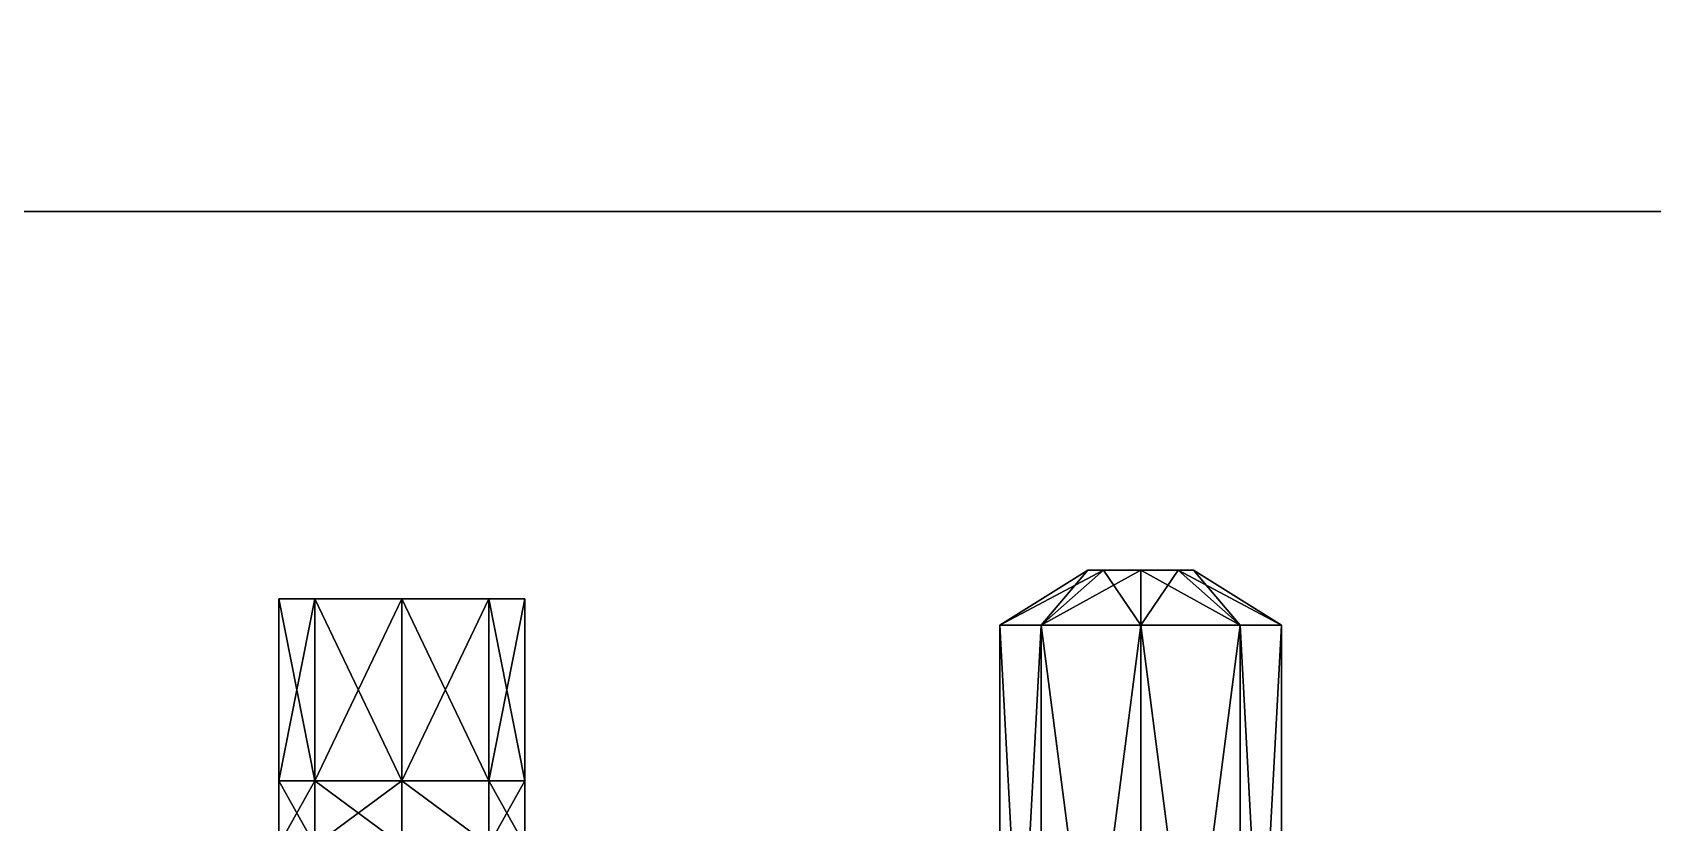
# Model space of a CAD drawing. Extents: x -150 to 2334, y -150 to 2984.
# Drawn here: x 2093.5 to 2139.55, y 2220.43 to 2242.89 of the extents above; entities that cross this region are included whole.
import ezdxf

# ---------------------------------------------------------------- set-up
doc = ezdxf.new("R2010")
doc.units = 0
for name, color, linetype in [('LAYER0', 7, 'CONTINUOUS'), ('LAYER176', 251, 'CONTINUOUS'), ('LAYER181', 9, 'CONTINUOUS'), ('LAYER189', 9, 'CONTINUOUS'), ('LAYER297', 7, 'CONTINUOUS'), ('LAYER298', 7, 'CONTINUOUS'), ('LAYER728', 251, 'CONTINUOUS'), ('LAYER817', 250, 'CONTINUOUS')]:
    doc.layers.add(name, color=color, linetype=linetype)

msp = doc.modelspace()

# ---------------------------------------------------------------- linework, layer by layer
at = {"layer": 'LAYER0', "invisible_edges": 1}
for points in [[(2334, 2984, -5), (-150, -150, -5), (-150, 2984, -5), (2334, 2984, -5)], [(-150, -150, -5), (2334, 2984, -5), (2334, -150, -5), (-150, -150, -5)], [(2334, -150), (-150, 2984), (-150, -150), (2334, -150)], [(-150, 2984), (2334, -150), (2334, 2984), (-150, 2984)]]:
    msp.add_3dface(points, dxfattribs=at)
at = {"layer": 'LAYER176', "invisible_edges": 1}
for points in [[(2164, 2237.792), (1614, 2219.792), (1614, 2237.792), (2164, 2237.792)], [(1614, 2219.792), (2164, 2237.792), (2164, 2219.792), (1614, 2219.792)], [(2164, 2219.792, 2350), (1614, 2237.792, 2350), (1614, 2219.792, 2350), (2164, 2219.792, 2350)], [(1614, 2237.792, 2350), (2164, 2219.792, 2350), (2164, 2237.792, 2350), (1614, 2237.792, 2350)], [(1614, 2237.792, 2350), (2164, 2237.792), (1614, 2237.792), (1614, 2237.792, 2350)], [(2164, 2237.792), (1614, 2237.792, 2350), (2164, 2237.792, 2350), (2164, 2237.792)]]:
    msp.add_3dface(points, dxfattribs=at)
at = {"layer": 'LAYER181'}
for points in [[(2101.525, 2221.612, 86.52512), (2100.5, 2221.612, 89), (2101.525, 2226.792, 86.52512), (2101.525, 2221.612, 86.52512)], [(2101.525, 2226.792, 86.52512), (2100.5, 2221.612, 89), (2100.5, 2226.792, 89), (2101.525, 2226.792, 86.52512)], [(2100.5, 2221.612, 89), (2101.525, 2221.612, 91.47488), (2100.5, 2226.792, 89), (2100.5, 2221.612, 89)], [(2100.5, 2226.792, 89), (2101.525, 2221.612, 91.47488), (2101.525, 2226.792, 91.47488), (2100.5, 2226.792, 89)], [(2101.525, 2226.792, 86.52512), (2100.5, 2226.792, 89), (2107.5, 2226.792, 89), (2101.525, 2226.792, 86.52512)], [(2107.5, 2226.792, 89), (2100.5, 2226.792, 89), (2106.475, 2226.792, 91.47488), (2107.5, 2226.792, 89)], [(2106.475, 2226.792, 91.47488), (2100.5, 2226.792, 89), (2104, 2226.792, 92.5), (2106.475, 2226.792, 91.47488)], [(2104, 2226.792, 92.5), (2100.5, 2226.792, 89), (2101.525, 2226.792, 91.47488), (2104, 2226.792, 92.5)], [(2104, 2221.612, 85.5), (2101.525, 2221.612, 86.52512), (2104, 2226.792, 85.5), (2104, 2221.612, 85.5)], [(2104, 2226.792, 85.5), (2101.525, 2221.612, 86.52512), (2101.525, 2226.792, 86.52512), (2104, 2226.792, 85.5)], [(2101.525, 2226.792, 91.47488), (2101.525, 2221.612, 91.47488), (2104, 2226.792, 92.5), (2101.525, 2226.792, 91.47488)], [(2104, 2226.792, 92.5), (2101.525, 2221.612, 91.47488), (2104, 2221.612, 92.5), (2104, 2226.792, 92.5)], [(2104, 2226.792, 85.5), (2101.525, 2226.792, 86.52512), (2106.475, 2226.792, 86.52512), (2104, 2226.792, 85.5)], [(2106.475, 2226.792, 86.52512), (2101.525, 2226.792, 86.52512), (2107.5, 2226.792, 89), (2106.475, 2226.792, 86.52512)], [(2101.525, 2221.612, 91.47488), (2104, 2221.612, 92.5), (2101.525, 2226.792, 91.47488), (2101.525, 2221.612, 91.47488)], [(2101.525, 2226.792, 91.47488), (2104, 2221.612, 92.5), (2104, 2226.792, 92.5), (2101.525, 2226.792, 91.47488)], [(2106.475, 2221.612, 86.52512), (2104, 2221.612, 85.5), (2106.475, 2226.792, 86.52512), (2106.475, 2221.612, 86.52512)], [(2106.475, 2226.792, 86.52512), (2104, 2221.612, 85.5), (2104, 2226.792, 85.5), (2106.475, 2226.792, 86.52512)], [(2106.475, 2226.792, 91.47488), (2104, 2226.792, 92.5), (2106.475, 2221.612, 91.47488), (2106.475, 2226.792, 91.47488)], [(2106.475, 2221.612, 91.47488), (2104, 2226.792, 92.5), (2104, 2221.612, 92.5), (2106.475, 2221.612, 91.47488)], [(2106.475, 2226.792, 86.52512), (2107.5, 2226.792, 89), (2106.475, 2221.612, 86.52512), (2106.475, 2226.792, 86.52512)], [(2106.475, 2221.612, 86.52512), (2107.5, 2226.792, 89), (2107.5, 2221.612, 89), (2106.475, 2221.612, 86.52512)], [(2107.5, 2226.792, 89), (2106.475, 2226.792, 91.47488), (2107.5, 2221.612, 89), (2107.5, 2226.792, 89)], [(2107.5, 2221.612, 89), (2106.475, 2226.792, 91.47488), (2106.475, 2221.612, 91.47488), (2107.5, 2221.612, 89)], [(2100.5, 2219.792, 89), (2100.5, 2221.612, 89), (2101.525, 2219.792, 86.52512), (2100.5, 2219.792, 89)], [(2101.525, 2219.792, 86.52512), (2100.5, 2221.612, 89), (2101.525, 2221.612, 86.52512), (2101.525, 2219.792, 86.52512)], [(2101.525, 2219.792, 91.47488), (2101.525, 2221.612, 91.47488), (2100.5, 2219.792, 89), (2101.525, 2219.792, 91.47488)], [(2100.5, 2219.792, 89), (2101.525, 2221.612, 91.47488), (2100.5, 2221.612, 89), (2100.5, 2219.792, 89)], [(2101.525, 2219.792, 86.52512), (2101.525, 2221.612, 86.52512), (2104, 2219.792, 85.5), (2101.525, 2219.792, 86.52512)], [(2104, 2219.792, 85.5), (2101.525, 2221.612, 86.52512), (2104, 2221.612, 85.5), (2104, 2219.792, 85.5)], [(2101.525, 2221.612, 91.47488), (2101.525, 2219.792, 91.47488), (2104, 2221.612, 92.5), (2101.525, 2221.612, 91.47488)], [(2104, 2221.612, 92.5), (2101.525, 2219.792, 91.47488), (2104, 2219.792, 92.5), (2104, 2221.612, 92.5)], [(2101.525, 2219.792, 91.47488), (2104, 2219.792, 92.5), (2101.525, 2221.612, 91.47488), (2101.525, 2219.792, 91.47488)], [(2101.525, 2221.612, 91.47488), (2104, 2219.792, 92.5), (2104, 2221.612, 92.5), (2101.525, 2221.612, 91.47488)], [(2104, 2219.792, 85.5), (2104, 2221.612, 85.5), (2106.475, 2219.792, 86.52512), (2104, 2219.792, 85.5)], [(2106.475, 2219.792, 86.52512), (2104, 2221.612, 85.5), (2106.475, 2221.612, 86.52512), (2106.475, 2219.792, 86.52512)], [(2106.475, 2221.612, 91.47488), (2104, 2221.612, 92.5), (2106.475, 2219.792, 91.47488), (2106.475, 2221.612, 91.47488)], [(2106.475, 2219.792, 91.47488), (2104, 2221.612, 92.5), (2104, 2219.792, 92.5), (2106.475, 2219.792, 91.47488)], [(2106.475, 2221.612, 86.52512), (2107.5, 2221.612, 89), (2106.475, 2219.792, 86.52512), (2106.475, 2221.612, 86.52512)], [(2106.475, 2219.792, 86.52512), (2107.5, 2221.612, 89), (2107.5, 2219.792, 89), (2106.475, 2219.792, 86.52512)], [(2107.5, 2221.612, 89), (2106.475, 2221.612, 91.47488), (2107.5, 2219.792, 89), (2107.5, 2221.612, 89)], [(2107.5, 2219.792, 89), (2106.475, 2221.612, 91.47488), (2106.475, 2219.792, 91.47488), (2107.5, 2219.792, 89)]]:
    msp.add_3dface(points, dxfattribs=at)
at = {"layer": 'LAYER189'}
for points in [[(2101.525, 2226.792, 2342.475), (2100.5, 2221.612, 2340), (2101.525, 2221.612, 2342.475), (2101.525, 2226.792, 2342.475)], [(2100.5, 2226.792, 2340), (2100.5, 2221.612, 2340), (2101.525, 2226.792, 2342.475), (2100.5, 2226.792, 2340)], [(2100.5, 2226.792, 2340), (2101.525, 2221.612, 2337.525), (2100.5, 2221.612, 2340), (2100.5, 2226.792, 2340)], [(2101.525, 2226.792, 2337.525), (2101.525, 2221.612, 2337.525), (2100.5, 2226.792, 2340), (2101.525, 2226.792, 2337.525)], [(2107.5, 2226.792, 2340), (2100.5, 2226.792, 2340), (2101.525, 2226.792, 2342.475), (2107.5, 2226.792, 2340)], [(2106.475, 2226.792, 2337.525), (2100.5, 2226.792, 2340), (2107.5, 2226.792, 2340), (2106.475, 2226.792, 2337.525)], [(2104, 2226.792, 2336.5), (2100.5, 2226.792, 2340), (2106.475, 2226.792, 2337.525), (2104, 2226.792, 2336.5)], [(2101.525, 2226.792, 2337.525), (2100.5, 2226.792, 2340), (2104, 2226.792, 2336.5), (2101.525, 2226.792, 2337.525)], [(2104, 2226.792, 2343.5), (2101.525, 2221.612, 2342.475), (2104, 2221.612, 2343.5), (2104, 2226.792, 2343.5)], [(2101.525, 2226.792, 2342.475), (2101.525, 2221.612, 2342.475), (2104, 2226.792, 2343.5), (2101.525, 2226.792, 2342.475)], [(2104, 2226.792, 2336.5), (2101.525, 2221.612, 2337.525), (2101.525, 2226.792, 2337.525), (2104, 2226.792, 2336.5)], [(2104, 2221.612, 2336.5), (2101.525, 2221.612, 2337.525), (2104, 2226.792, 2336.5), (2104, 2221.612, 2336.5)], [(2106.475, 2226.792, 2342.475), (2101.525, 2226.792, 2342.475), (2104, 2226.792, 2343.5), (2106.475, 2226.792, 2342.475)], [(2107.5, 2226.792, 2340), (2101.525, 2226.792, 2342.475), (2106.475, 2226.792, 2342.475), (2107.5, 2226.792, 2340)], [(2101.525, 2226.792, 2337.525), (2104, 2221.612, 2336.5), (2101.525, 2221.612, 2337.525), (2101.525, 2226.792, 2337.525)], [(2104, 2226.792, 2336.5), (2104, 2221.612, 2336.5), (2101.525, 2226.792, 2337.525), (2104, 2226.792, 2336.5)], [(2106.475, 2226.792, 2342.475), (2104, 2221.612, 2343.5), (2106.475, 2221.612, 2342.475), (2106.475, 2226.792, 2342.475)], [(2104, 2226.792, 2343.5), (2104, 2221.612, 2343.5), (2106.475, 2226.792, 2342.475), (2104, 2226.792, 2343.5)], [(2106.475, 2221.612, 2337.525), (2104, 2226.792, 2336.5), (2106.475, 2226.792, 2337.525), (2106.475, 2221.612, 2337.525)], [(2104, 2221.612, 2336.5), (2104, 2226.792, 2336.5), (2106.475, 2221.612, 2337.525), (2104, 2221.612, 2336.5)], [(2106.475, 2221.612, 2342.475), (2107.5, 2226.792, 2340), (2106.475, 2226.792, 2342.475), (2106.475, 2221.612, 2342.475)], [(2107.5, 2221.612, 2340), (2107.5, 2226.792, 2340), (2106.475, 2221.612, 2342.475), (2107.5, 2221.612, 2340)], [(2107.5, 2221.612, 2340), (2106.475, 2226.792, 2337.525), (2107.5, 2226.792, 2340), (2107.5, 2221.612, 2340)], [(2106.475, 2221.612, 2337.525), (2106.475, 2226.792, 2337.525), (2107.5, 2221.612, 2340), (2106.475, 2221.612, 2337.525)], [(2101.525, 2219.792, 2342.475), (2100.5, 2221.612, 2340), (2100.5, 2219.792, 2340), (2101.525, 2219.792, 2342.475)], [(2101.525, 2221.612, 2342.475), (2100.5, 2221.612, 2340), (2101.525, 2219.792, 2342.475), (2101.525, 2221.612, 2342.475)], [(2100.5, 2219.792, 2340), (2101.525, 2221.612, 2337.525), (2101.525, 2219.792, 2337.525), (2100.5, 2219.792, 2340)], [(2100.5, 2221.612, 2340), (2101.525, 2221.612, 2337.525), (2100.5, 2219.792, 2340), (2100.5, 2221.612, 2340)], [(2104, 2219.792, 2343.5), (2101.525, 2221.612, 2342.475), (2101.525, 2219.792, 2342.475), (2104, 2219.792, 2343.5)], [(2104, 2221.612, 2343.5), (2101.525, 2221.612, 2342.475), (2104, 2219.792, 2343.5), (2104, 2221.612, 2343.5)], [(2104, 2221.612, 2336.5), (2101.525, 2219.792, 2337.525), (2101.525, 2221.612, 2337.525), (2104, 2221.612, 2336.5)], [(2104, 2219.792, 2336.5), (2101.525, 2219.792, 2337.525), (2104, 2221.612, 2336.5), (2104, 2219.792, 2336.5)], [(2101.525, 2221.612, 2337.525), (2104, 2219.792, 2336.5), (2101.525, 2219.792, 2337.525), (2101.525, 2221.612, 2337.525)], [(2104, 2221.612, 2336.5), (2104, 2219.792, 2336.5), (2101.525, 2221.612, 2337.525), (2104, 2221.612, 2336.5)], [(2106.475, 2219.792, 2342.475), (2104, 2221.612, 2343.5), (2104, 2219.792, 2343.5), (2106.475, 2219.792, 2342.475)], [(2106.475, 2221.612, 2342.475), (2104, 2221.612, 2343.5), (2106.475, 2219.792, 2342.475), (2106.475, 2221.612, 2342.475)], [(2106.475, 2219.792, 2337.525), (2104, 2221.612, 2336.5), (2106.475, 2221.612, 2337.525), (2106.475, 2219.792, 2337.525)], [(2104, 2219.792, 2336.5), (2104, 2221.612, 2336.5), (2106.475, 2219.792, 2337.525), (2104, 2219.792, 2336.5)], [(2106.475, 2219.792, 2342.475), (2107.5, 2221.612, 2340), (2106.475, 2221.612, 2342.475), (2106.475, 2219.792, 2342.475)], [(2107.5, 2219.792, 2340), (2107.5, 2221.612, 2340), (2106.475, 2219.792, 2342.475), (2107.5, 2219.792, 2340)], [(2107.5, 2219.792, 2340), (2106.475, 2221.612, 2337.525), (2107.5, 2221.612, 2340), (2107.5, 2219.792, 2340)], [(2106.475, 2219.792, 2337.525), (2106.475, 2221.612, 2337.525), (2107.5, 2219.792, 2340), (2106.475, 2219.792, 2337.525)]]:
    msp.add_3dface(points, dxfattribs=at)
at = {"layer": 'LAYER297'}
for points in [[(2121, 2226.042, 24), (2123.939, 2227.604, 25.06066), (2123.5, 2227.604, 24), (2121, 2226.042, 24)], [(2122.172, 2226.042, 26.82843), (2123.939, 2227.604, 25.06066), (2121, 2226.042, 24), (2122.172, 2226.042, 26.82843)], [(2121, 2226.042, 24), (2123.5, 2227.604, 24), (2122.172, 2226.042, 21.17157), (2121, 2226.042, 24)], [(2121, 2226.042, 24), (2122.172, 2226.042, 26.82843), (2123.5, 2227.604, 24), (2121, 2226.042, 24)], [(2121, 2226.042, 24), (2123.5, 2227.604, 24), (2122.172, 2226.042, 21.17157), (2121, 2226.042, 24)], [(2122.172, 2226.042, 26.82843), (2125, 2227.604, 25.5), (2123.939, 2227.604, 25.06066), (2122.172, 2226.042, 26.82843)], [(2125, 2226.042, 28), (2125, 2227.604, 25.5), (2122.172, 2226.042, 26.82843), (2125, 2226.042, 28)], [(2122.172, 2226.042, 21.17157), (2123.5, 2227.604, 24), (2123.939, 2227.604, 22.93934), (2122.172, 2226.042, 21.17157)], [(2122.172, 2226.042, 21.17157), (2125, 2227.604, 22.5), (2125, 2226.042, 20), (2122.172, 2226.042, 21.17157)], [(2123.939, 2227.604, 22.93934), (2125, 2227.604, 22.5), (2122.172, 2226.042, 21.17157), (2123.939, 2227.604, 22.93934)], [(2122.172, 2226.042, 26.82843), (2123.939, 2227.604, 25.06066), (2123.5, 2227.604, 24), (2122.172, 2226.042, 26.82843)], [(2122.172, 2226.042, 26.82843), (2125, 2226.042, 28), (2123.939, 2227.604, 25.06066), (2122.172, 2226.042, 26.82843)], [(2123.5, 2227.604, 24), (2123.939, 2227.604, 22.93934), (2122.172, 2226.042, 21.17157), (2123.5, 2227.604, 24)], [(2122.172, 2226.042, 21.17157), (2123.939, 2227.604, 22.93934), (2125, 2226.042, 20), (2122.172, 2226.042, 21.17157)], [(2123.5, 2227.604, 24), (2125, 2227.604, 22.5), (2123.939, 2227.604, 22.93934), (2123.5, 2227.604, 24)], [(2123.939, 2227.604, 25.06066), (2125, 2227.604, 22.5), (2123.5, 2227.604, 24), (2123.939, 2227.604, 25.06066)], [(2123.5, 2227.604, 24), (2123.939, 2227.604, 22.93934), (2123.939, 2227.604, 25.06066), (2123.5, 2227.604, 24)], [(2125, 2227.604, 25.5), (2123.939, 2227.604, 25.06066), (2125, 2227.604, 22.5), (2125, 2227.604, 25.5)], [(2125, 2226.042, 28), (2125, 2227.604, 25.5), (2123.939, 2227.604, 25.06066), (2125, 2226.042, 28)], [(2123.939, 2227.604, 25.06066), (2125, 2227.604, 25.5), (2125, 2227.604, 22.5), (2123.939, 2227.604, 25.06066)], [(2123.939, 2227.604, 25.06066), (2123.939, 2227.604, 22.93934), (2125, 2227.604, 22.5), (2123.939, 2227.604, 25.06066)], [(2123.939, 2227.604, 22.93934), (2125, 2227.604, 22.5), (2125, 2226.042, 20), (2123.939, 2227.604, 22.93934)], [(2125, 2226.042, 28), (2126.061, 2227.604, 25.06066), (2125, 2227.604, 25.5), (2125, 2226.042, 28)], [(2127.828, 2226.042, 26.82843), (2126.061, 2227.604, 25.06066), (2125, 2226.042, 28), (2127.828, 2226.042, 26.82843)], [(2125, 2227.604, 22.5), (2127.828, 2226.042, 21.17157), (2125, 2226.042, 20), (2125, 2227.604, 22.5)], [(2126.061, 2227.604, 22.93934), (2127.828, 2226.042, 21.17157), (2125, 2227.604, 22.5), (2126.061, 2227.604, 22.93934)], [(2126.061, 2227.604, 25.06066), (2125, 2227.604, 25.5), (2126.061, 2227.604, 22.93934), (2126.061, 2227.604, 25.06066)], [(2126.061, 2227.604, 22.93934), (2125, 2227.604, 25.5), (2125, 2227.604, 22.5), (2126.061, 2227.604, 22.93934)], [(2127.828, 2226.042, 26.82843), (2126.061, 2227.604, 25.06066), (2125, 2227.604, 25.5), (2127.828, 2226.042, 26.82843)], [(2125, 2226.042, 28), (2127.828, 2226.042, 26.82843), (2125, 2227.604, 25.5), (2125, 2226.042, 28)], [(2125, 2227.604, 25.5), (2126.061, 2227.604, 25.06066), (2126.061, 2227.604, 22.93934), (2125, 2227.604, 25.5)], [(2125, 2227.604, 25.5), (2126.061, 2227.604, 22.93934), (2125, 2227.604, 22.5), (2125, 2227.604, 25.5)], [(2126.061, 2227.604, 22.93934), (2127.828, 2226.042, 21.17157), (2125, 2226.042, 20), (2126.061, 2227.604, 22.93934)], [(2125, 2227.604, 22.5), (2126.061, 2227.604, 22.93934), (2125, 2226.042, 20), (2125, 2227.604, 22.5)], [(2127.828, 2226.042, 26.82843), (2126.061, 2227.604, 25.06066), (2126.5, 2227.604, 24), (2127.828, 2226.042, 26.82843)], [(2126.5, 2227.604, 24), (2127.828, 2226.042, 21.17157), (2126.061, 2227.604, 22.93934), (2126.5, 2227.604, 24)], [(2126.5, 2227.604, 24), (2126.061, 2227.604, 25.06066), (2126.061, 2227.604, 22.93934), (2126.5, 2227.604, 24)], [(2126.061, 2227.604, 25.06066), (2127.828, 2226.042, 26.82843), (2126.5, 2227.604, 24), (2126.061, 2227.604, 25.06066)], [(2129, 2226.042, 24), (2127.828, 2226.042, 21.17157), (2126.061, 2227.604, 22.93934), (2129, 2226.042, 24)], [(2126.5, 2227.604, 24), (2129, 2226.042, 24), (2126.061, 2227.604, 22.93934), (2126.5, 2227.604, 24)], [(2126.061, 2227.604, 25.06066), (2126.5, 2227.604, 24), (2126.061, 2227.604, 22.93934), (2126.061, 2227.604, 25.06066)], [(2129, 2226.042, 24), (2127.828, 2226.042, 26.82843), (2126.5, 2227.604, 24), (2129, 2226.042, 24)], [(2129, 2226.042, 24), (2127.828, 2226.042, 21.17157), (2126.5, 2227.604, 24), (2129, 2226.042, 24)], [(2127.828, 2226.042, 26.82843), (2129, 2226.042, 24), (2126.5, 2227.604, 24), (2127.828, 2226.042, 26.82843)], [(2121, 2204.167, 24), (2122.172, 2226.042, 26.82843), (2121, 2226.042, 24), (2121, 2204.167, 24)], [(2122.172, 2204.167, 26.82843), (2122.172, 2226.042, 26.82843), (2121, 2204.167, 24), (2122.172, 2204.167, 26.82843)], [(2122.172, 2204.167, 21.17157), (2121, 2226.042, 24), (2122.172, 2226.042, 21.17157), (2122.172, 2204.167, 21.17157)], [(2121, 2204.167, 24), (2121, 2226.042, 24), (2122.172, 2204.167, 21.17157), (2121, 2204.167, 24)], [(2122.172, 2204.167, 26.82843), (2121, 2226.042, 24), (2122.172, 2226.042, 26.82843), (2122.172, 2204.167, 26.82843)], [(2121, 2204.167, 24), (2122.172, 2204.167, 26.82843), (2121, 2226.042, 24), (2121, 2204.167, 24)], [(2121, 2204.167, 24), (2121, 2226.042, 24), (2122.172, 2226.042, 21.17157), (2121, 2204.167, 24)], [(2122.172, 2204.167, 21.17157), (2122.172, 2226.042, 21.17157), (2121, 2204.167, 24), (2122.172, 2204.167, 21.17157)], [(2122.172, 2204.167, 26.82843), (2121, 2226.042, 24), (2122.172, 2226.042, 26.82843), (2122.172, 2204.167, 26.82843)], [(2121, 2204.167, 24), (2122.172, 2204.167, 26.82843), (2121, 2226.042, 24), (2121, 2204.167, 24)], [(2121, 2204.167, 24), (2121, 2226.042, 24), (2122.172, 2226.042, 21.17157), (2121, 2204.167, 24)], [(2122.172, 2204.167, 21.17157), (2122.172, 2226.042, 21.17157), (2121, 2204.167, 24), (2122.172, 2204.167, 21.17157)], [(2122.172, 2204.167, 26.82843), (2125, 2226.042, 28), (2122.172, 2226.042, 26.82843), (2122.172, 2204.167, 26.82843)], [(2125, 2204.167, 28), (2125, 2226.042, 28), (2122.172, 2204.167, 26.82843), (2125, 2204.167, 28)], [(2122.172, 2226.042, 21.17157), (2125, 2204.167, 20), (2122.172, 2204.167, 21.17157), (2122.172, 2226.042, 21.17157)], [(2125, 2226.042, 20), (2125, 2204.167, 20), (2122.172, 2226.042, 21.17157), (2125, 2226.042, 20)], [(2125, 2204.167, 28), (2125, 2226.042, 28), (2122.172, 2226.042, 26.82843), (2125, 2204.167, 28)], [(2122.172, 2204.167, 26.82843), (2122.172, 2226.042, 26.82843), (2125, 2204.167, 28), (2122.172, 2204.167, 26.82843)], [(2125, 2204.167, 28), (2125, 2226.042, 28), (2122.172, 2226.042, 26.82843), (2125, 2204.167, 28)], [(2122.172, 2204.167, 26.82843), (2122.172, 2226.042, 26.82843), (2125, 2204.167, 28), (2122.172, 2204.167, 26.82843)], [(2125, 2226.042, 20), (2125, 2204.167, 20), (2122.172, 2204.167, 21.17157), (2125, 2226.042, 20)], [(2122.172, 2226.042, 21.17157), (2122.172, 2204.167, 21.17157), (2125, 2226.042, 20), (2122.172, 2226.042, 21.17157)], [(2125, 2204.167, 28), (2125, 2226.042, 28), (2127.828, 2226.042, 26.82843), (2125, 2204.167, 28)], [(2127.828, 2204.167, 26.82843), (2125, 2204.167, 28), (2127.828, 2226.042, 26.82843), (2127.828, 2204.167, 26.82843)], [(2125, 2226.042, 20), (2127.828, 2204.167, 21.17157), (2125, 2204.167, 20), (2125, 2226.042, 20)], [(2127.828, 2226.042, 21.17157), (2127.828, 2204.167, 21.17157), (2125, 2226.042, 20), (2127.828, 2226.042, 21.17157)], [(2125, 2204.167, 28), (2127.828, 2204.167, 26.82843), (2127.828, 2226.042, 26.82843), (2125, 2204.167, 28)], [(2125, 2226.042, 28), (2125, 2204.167, 28), (2127.828, 2226.042, 26.82843), (2125, 2226.042, 28)], [(2127.828, 2204.167, 26.82843), (2125, 2226.042, 28), (2127.828, 2226.042, 26.82843), (2127.828, 2204.167, 26.82843)], [(2125, 2204.167, 28), (2127.828, 2204.167, 26.82843), (2125, 2226.042, 28), (2125, 2204.167, 28)], [(2127.828, 2226.042, 21.17157), (2125, 2204.167, 20), (2127.828, 2204.167, 21.17157), (2127.828, 2226.042, 21.17157)], [(2125, 2226.042, 20), (2127.828, 2226.042, 21.17157), (2125, 2204.167, 20), (2125, 2226.042, 20)], [(2127.828, 2204.167, 26.82843), (2129, 2226.042, 24), (2127.828, 2226.042, 26.82843), (2127.828, 2204.167, 26.82843)], [(2129, 2204.167, 24), (2129, 2226.042, 24), (2127.828, 2204.167, 26.82843), (2129, 2204.167, 24)], [(2127.828, 2226.042, 21.17157), (2129, 2204.167, 24), (2127.828, 2204.167, 21.17157), (2127.828, 2226.042, 21.17157)], [(2129, 2226.042, 24), (2129, 2204.167, 24), (2127.828, 2226.042, 21.17157), (2129, 2226.042, 24)], [(2129, 2204.167, 24), (2129, 2226.042, 24), (2127.828, 2226.042, 26.82843), (2129, 2204.167, 24)], [(2127.828, 2204.167, 26.82843), (2127.828, 2226.042, 26.82843), (2129, 2204.167, 24), (2127.828, 2204.167, 26.82843)], [(2129, 2204.167, 24), (2129, 2226.042, 24), (2127.828, 2226.042, 26.82843), (2129, 2204.167, 24)], [(2127.828, 2204.167, 26.82843), (2127.828, 2226.042, 26.82843), (2129, 2204.167, 24), (2127.828, 2204.167, 26.82843)], [(2129, 2226.042, 24), (2129, 2204.167, 24), (2127.828, 2204.167, 21.17157), (2129, 2226.042, 24)], [(2127.828, 2226.042, 21.17157), (2127.828, 2204.167, 21.17157), (2129, 2226.042, 24), (2127.828, 2226.042, 21.17157)]]:
    msp.add_3dface(points, dxfattribs=at)
at = {"layer": 'LAYER298'}
for points in [[(2121, 2226.042, 56), (2123.939, 2227.604, 57.06066), (2123.5, 2227.604, 56), (2121, 2226.042, 56)], [(2122.172, 2226.042, 58.82843), (2123.939, 2227.604, 57.06066), (2121, 2226.042, 56), (2122.172, 2226.042, 58.82843)], [(2121, 2226.042, 56), (2123.5, 2227.604, 56), (2122.172, 2226.042, 53.17157), (2121, 2226.042, 56)], [(2121, 2226.042, 56), (2122.172, 2226.042, 58.82843), (2123.5, 2227.604, 56), (2121, 2226.042, 56)], [(2121, 2226.042, 56), (2123.5, 2227.604, 56), (2122.172, 2226.042, 53.17157), (2121, 2226.042, 56)], [(2122.172, 2226.042, 58.82843), (2125, 2227.604, 57.5), (2123.939, 2227.604, 57.06066), (2122.172, 2226.042, 58.82843)], [(2125, 2226.042, 60), (2125, 2227.604, 57.5), (2122.172, 2226.042, 58.82843), (2125, 2226.042, 60)], [(2122.172, 2226.042, 53.17157), (2123.5, 2227.604, 56), (2123.939, 2227.604, 54.93934), (2122.172, 2226.042, 53.17157)], [(2122.172, 2226.042, 53.17157), (2125, 2227.604, 54.5), (2125, 2226.042, 52), (2122.172, 2226.042, 53.17157)], [(2123.939, 2227.604, 54.93934), (2125, 2227.604, 54.5), (2122.172, 2226.042, 53.17157), (2123.939, 2227.604, 54.93934)], [(2122.172, 2226.042, 58.82843), (2123.939, 2227.604, 57.06066), (2123.5, 2227.604, 56), (2122.172, 2226.042, 58.82843)], [(2122.172, 2226.042, 58.82843), (2125, 2226.042, 60), (2123.939, 2227.604, 57.06066), (2122.172, 2226.042, 58.82843)], [(2123.5, 2227.604, 56), (2123.939, 2227.604, 54.93934), (2122.172, 2226.042, 53.17157), (2123.5, 2227.604, 56)], [(2122.172, 2226.042, 53.17157), (2123.939, 2227.604, 54.93934), (2125, 2226.042, 52), (2122.172, 2226.042, 53.17157)], [(2123.5, 2227.604, 56), (2125, 2227.604, 54.5), (2123.939, 2227.604, 54.93934), (2123.5, 2227.604, 56)], [(2123.939, 2227.604, 57.06066), (2125, 2227.604, 54.5), (2123.5, 2227.604, 56), (2123.939, 2227.604, 57.06066)], [(2123.5, 2227.604, 56), (2123.939, 2227.604, 54.93934), (2123.939, 2227.604, 57.06066), (2123.5, 2227.604, 56)], [(2125, 2227.604, 57.5), (2123.939, 2227.604, 57.06066), (2125, 2227.604, 54.5), (2125, 2227.604, 57.5)], [(2125, 2226.042, 60), (2125, 2227.604, 57.5), (2123.939, 2227.604, 57.06066), (2125, 2226.042, 60)], [(2123.939, 2227.604, 57.06066), (2125, 2227.604, 57.5), (2125, 2227.604, 54.5), (2123.939, 2227.604, 57.06066)], [(2123.939, 2227.604, 57.06066), (2123.939, 2227.604, 54.93934), (2125, 2227.604, 54.5), (2123.939, 2227.604, 57.06066)], [(2123.939, 2227.604, 54.93934), (2125, 2227.604, 54.5), (2125, 2226.042, 52), (2123.939, 2227.604, 54.93934)], [(2125, 2226.042, 60), (2126.061, 2227.604, 57.06066), (2125, 2227.604, 57.5), (2125, 2226.042, 60)], [(2127.828, 2226.042, 58.82843), (2126.061, 2227.604, 57.06066), (2125, 2226.042, 60), (2127.828, 2226.042, 58.82843)], [(2125, 2227.604, 54.5), (2127.828, 2226.042, 53.17157), (2125, 2226.042, 52), (2125, 2227.604, 54.5)], [(2126.061, 2227.604, 54.93934), (2127.828, 2226.042, 53.17157), (2125, 2227.604, 54.5), (2126.061, 2227.604, 54.93934)], [(2126.061, 2227.604, 57.06066), (2125, 2227.604, 57.5), (2126.061, 2227.604, 54.93934), (2126.061, 2227.604, 57.06066)], [(2126.061, 2227.604, 54.93934), (2125, 2227.604, 57.5), (2125, 2227.604, 54.5), (2126.061, 2227.604, 54.93934)], [(2127.828, 2226.042, 58.82843), (2126.061, 2227.604, 57.06066), (2125, 2227.604, 57.5), (2127.828, 2226.042, 58.82843)], [(2125, 2226.042, 60), (2127.828, 2226.042, 58.82843), (2125, 2227.604, 57.5), (2125, 2226.042, 60)], [(2125, 2227.604, 57.5), (2126.061, 2227.604, 57.06066), (2126.061, 2227.604, 54.93934), (2125, 2227.604, 57.5)], [(2125, 2227.604, 57.5), (2126.061, 2227.604, 54.93934), (2125, 2227.604, 54.5), (2125, 2227.604, 57.5)], [(2126.061, 2227.604, 54.93934), (2127.828, 2226.042, 53.17157), (2125, 2226.042, 52), (2126.061, 2227.604, 54.93934)], [(2125, 2227.604, 54.5), (2126.061, 2227.604, 54.93934), (2125, 2226.042, 52), (2125, 2227.604, 54.5)], [(2127.828, 2226.042, 58.82843), (2126.061, 2227.604, 57.06066), (2126.5, 2227.604, 56), (2127.828, 2226.042, 58.82843)], [(2126.5, 2227.604, 56), (2127.828, 2226.042, 53.17157), (2126.061, 2227.604, 54.93934), (2126.5, 2227.604, 56)], [(2126.5, 2227.604, 56), (2126.061, 2227.604, 57.06066), (2126.061, 2227.604, 54.93934), (2126.5, 2227.604, 56)], [(2126.061, 2227.604, 57.06066), (2127.828, 2226.042, 58.82843), (2126.5, 2227.604, 56), (2126.061, 2227.604, 57.06066)], [(2129, 2226.042, 56), (2127.828, 2226.042, 53.17157), (2126.061, 2227.604, 54.93934), (2129, 2226.042, 56)], [(2126.5, 2227.604, 56), (2129, 2226.042, 56), (2126.061, 2227.604, 54.93934), (2126.5, 2227.604, 56)], [(2126.061, 2227.604, 57.06066), (2126.5, 2227.604, 56), (2126.061, 2227.604, 54.93934), (2126.061, 2227.604, 57.06066)], [(2129, 2226.042, 56), (2127.828, 2226.042, 58.82843), (2126.5, 2227.604, 56), (2129, 2226.042, 56)], [(2129, 2226.042, 56), (2127.828, 2226.042, 53.17157), (2126.5, 2227.604, 56), (2129, 2226.042, 56)], [(2127.828, 2226.042, 58.82843), (2129, 2226.042, 56), (2126.5, 2227.604, 56), (2127.828, 2226.042, 58.82843)], [(2121, 2204.167, 56), (2122.172, 2226.042, 58.82843), (2121, 2226.042, 56), (2121, 2204.167, 56)], [(2122.172, 2204.167, 58.82843), (2122.172, 2226.042, 58.82843), (2121, 2204.167, 56), (2122.172, 2204.167, 58.82843)], [(2122.172, 2204.167, 53.17157), (2121, 2226.042, 56), (2122.172, 2226.042, 53.17157), (2122.172, 2204.167, 53.17157)], [(2121, 2204.167, 56), (2121, 2226.042, 56), (2122.172, 2204.167, 53.17157), (2121, 2204.167, 56)], [(2122.172, 2204.167, 58.82843), (2121, 2226.042, 56), (2122.172, 2226.042, 58.82843), (2122.172, 2204.167, 58.82843)], [(2121, 2204.167, 56), (2122.172, 2204.167, 58.82843), (2121, 2226.042, 56), (2121, 2204.167, 56)], [(2121, 2204.167, 56), (2121, 2226.042, 56), (2122.172, 2226.042, 53.17157), (2121, 2204.167, 56)], [(2122.172, 2204.167, 53.17157), (2122.172, 2226.042, 53.17157), (2121, 2204.167, 56), (2122.172, 2204.167, 53.17157)], [(2122.172, 2204.167, 58.82843), (2121, 2226.042, 56), (2122.172, 2226.042, 58.82843), (2122.172, 2204.167, 58.82843)], [(2121, 2204.167, 56), (2122.172, 2204.167, 58.82843), (2121, 2226.042, 56), (2121, 2204.167, 56)], [(2121, 2204.167, 56), (2121, 2226.042, 56), (2122.172, 2226.042, 53.17157), (2121, 2204.167, 56)], [(2122.172, 2204.167, 53.17157), (2122.172, 2226.042, 53.17157), (2121, 2204.167, 56), (2122.172, 2204.167, 53.17157)], [(2122.172, 2204.167, 58.82843), (2125, 2226.042, 60), (2122.172, 2226.042, 58.82843), (2122.172, 2204.167, 58.82843)], [(2125, 2204.167, 60), (2125, 2226.042, 60), (2122.172, 2204.167, 58.82843), (2125, 2204.167, 60)], [(2122.172, 2226.042, 53.17157), (2125, 2204.167, 52), (2122.172, 2204.167, 53.17157), (2122.172, 2226.042, 53.17157)], [(2125, 2226.042, 52), (2125, 2204.167, 52), (2122.172, 2226.042, 53.17157), (2125, 2226.042, 52)], [(2125, 2204.167, 60), (2125, 2226.042, 60), (2122.172, 2226.042, 58.82843), (2125, 2204.167, 60)], [(2122.172, 2204.167, 58.82843), (2122.172, 2226.042, 58.82843), (2125, 2204.167, 60), (2122.172, 2204.167, 58.82843)], [(2125, 2204.167, 60), (2125, 2226.042, 60), (2122.172, 2226.042, 58.82843), (2125, 2204.167, 60)], [(2122.172, 2204.167, 58.82843), (2122.172, 2226.042, 58.82843), (2125, 2204.167, 60), (2122.172, 2204.167, 58.82843)], [(2125, 2226.042, 52), (2125, 2204.167, 52), (2122.172, 2204.167, 53.17157), (2125, 2226.042, 52)], [(2122.172, 2226.042, 53.17157), (2122.172, 2204.167, 53.17157), (2125, 2226.042, 52), (2122.172, 2226.042, 53.17157)], [(2125, 2204.167, 60), (2125, 2226.042, 60), (2127.828, 2226.042, 58.82843), (2125, 2204.167, 60)], [(2127.828, 2204.167, 58.82843), (2125, 2204.167, 60), (2127.828, 2226.042, 58.82843), (2127.828, 2204.167, 58.82843)], [(2125, 2226.042, 52), (2127.828, 2204.167, 53.17157), (2125, 2204.167, 52), (2125, 2226.042, 52)], [(2127.828, 2226.042, 53.17157), (2127.828, 2204.167, 53.17157), (2125, 2226.042, 52), (2127.828, 2226.042, 53.17157)], [(2125, 2204.167, 60), (2127.828, 2204.167, 58.82843), (2127.828, 2226.042, 58.82843), (2125, 2204.167, 60)], [(2125, 2226.042, 60), (2125, 2204.167, 60), (2127.828, 2226.042, 58.82843), (2125, 2226.042, 60)], [(2127.828, 2204.167, 58.82843), (2125, 2226.042, 60), (2127.828, 2226.042, 58.82843), (2127.828, 2204.167, 58.82843)], [(2125, 2204.167, 60), (2127.828, 2204.167, 58.82843), (2125, 2226.042, 60), (2125, 2204.167, 60)], [(2127.828, 2226.042, 53.17157), (2125, 2204.167, 52), (2127.828, 2204.167, 53.17157), (2127.828, 2226.042, 53.17157)], [(2125, 2226.042, 52), (2127.828, 2226.042, 53.17157), (2125, 2204.167, 52), (2125, 2226.042, 52)], [(2127.828, 2204.167, 58.82843), (2129, 2226.042, 56), (2127.828, 2226.042, 58.82843), (2127.828, 2204.167, 58.82843)], [(2129, 2204.167, 56), (2129, 2226.042, 56), (2127.828, 2204.167, 58.82843), (2129, 2204.167, 56)], [(2127.828, 2226.042, 53.17157), (2129, 2204.167, 56), (2127.828, 2204.167, 53.17157), (2127.828, 2226.042, 53.17157)], [(2129, 2226.042, 56), (2129, 2204.167, 56), (2127.828, 2226.042, 53.17157), (2129, 2226.042, 56)], [(2129, 2204.167, 56), (2129, 2226.042, 56), (2127.828, 2226.042, 58.82843), (2129, 2204.167, 56)], [(2127.828, 2204.167, 58.82843), (2127.828, 2226.042, 58.82843), (2129, 2204.167, 56), (2127.828, 2204.167, 58.82843)], [(2129, 2204.167, 56), (2129, 2226.042, 56), (2127.828, 2226.042, 58.82843), (2129, 2204.167, 56)], [(2127.828, 2204.167, 58.82843), (2127.828, 2226.042, 58.82843), (2129, 2204.167, 56), (2127.828, 2204.167, 58.82843)], [(2129, 2226.042, 56), (2129, 2204.167, 56), (2127.828, 2204.167, 53.17157), (2129, 2226.042, 56)], [(2127.828, 2226.042, 53.17157), (2127.828, 2204.167, 53.17157), (2129, 2226.042, 56), (2127.828, 2226.042, 53.17157)]]:
    msp.add_3dface(points, dxfattribs=at)
at = {"layer": 'LAYER728', "invisible_edges": 1}
for points in [[(2204, 2237.792, 2420), (1632, 2219.792, 2420), (2204, 2219.792, 2420), (2204, 2237.792, 2420)], [(1632, 2219.792, 2420), (2204, 2237.792, 2420), (1632, 2237.792, 2420), (1632, 2219.792, 2420)], [(1632, 2237.792, 2350), (2204, 2219.792, 2350), (1632, 2219.792, 2350), (1632, 2237.792, 2350)], [(2204, 2219.792, 2350), (1632, 2237.792, 2350), (2204, 2237.792, 2350), (2204, 2219.792, 2350)], [(2204, 2237.792, 2420), (1632, 2237.792, 2350), (1632, 2237.792, 2420), (2204, 2237.792, 2420)], [(1632, 2237.792, 2350), (2204, 2237.792, 2420), (2204, 2237.792, 2350), (1632, 2237.792, 2350)]]:
    msp.add_3dface(points, dxfattribs=at)
at = {"layer": 'LAYER817', "invisible_edges": 1}
for points in [[(2164, 2255.792), (1844, 2237.792), (1844, 2255.792), (2164, 2255.792)], [(1844, 2237.792), (2164, 2255.792), (2164, 2237.792), (1844, 2237.792)], [(2164, 2237.792, 2350), (1844, 2255.792, 2350), (1844, 2237.792, 2350), (2164, 2237.792, 2350)], [(1844, 2255.792, 2350), (2164, 2237.792, 2350), (2164, 2255.792, 2350), (1844, 2255.792, 2350)], [(1844, 2237.792), (2164, 2237.792, 2350), (1844, 2237.792, 2350), (1844, 2237.792)], [(2164, 2237.792, 2350), (1844, 2237.792), (2164, 2237.792), (2164, 2237.792, 2350)]]:
    msp.add_3dface(points, dxfattribs=at)

doc.saveas('drawing.dxf')
